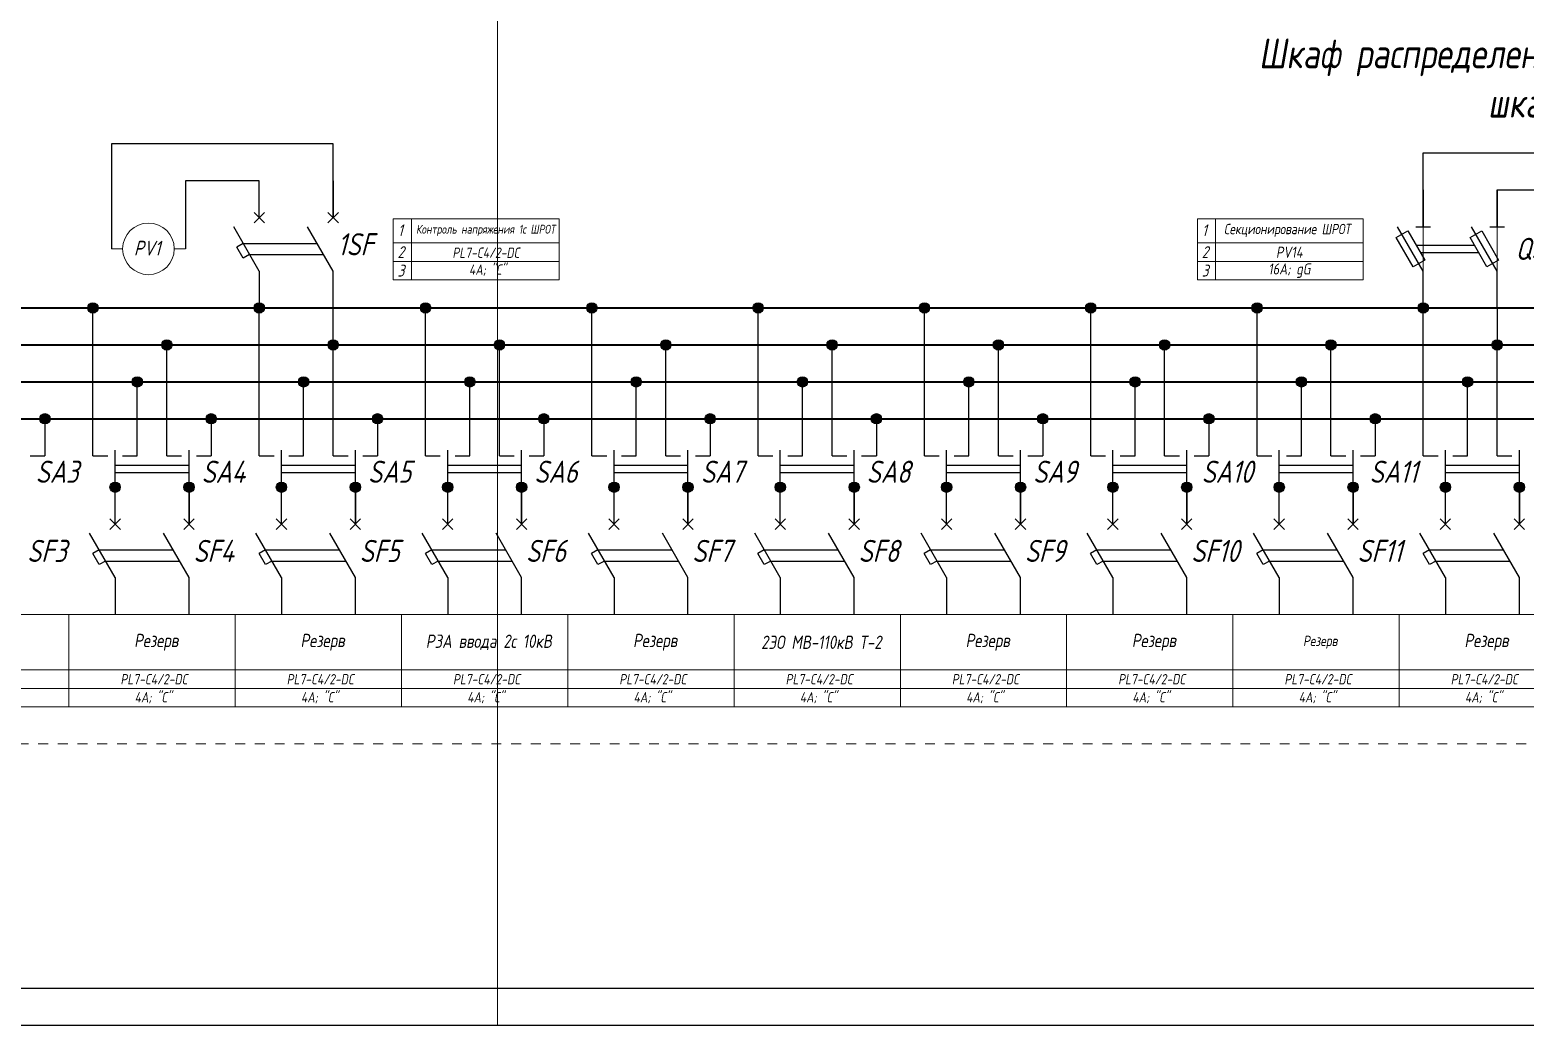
# Model space of a CAD drawing. Header units: millimetres. Extents: x 9 to 5215, y -207 to 4633.
# Drawn here: x 4573.7 to 4725.5, y 3793 to 3894 of the extents above; entities that cross this region are included whole.
import ezdxf
from ezdxf.enums import TextEntityAlignment as Align

# ---------------------------------------------------------------- set-up
doc = ezdxf.new("R2010")
doc.units = ezdxf.units.MM
doc.linetypes.add('JIS_02_1.0', pattern=[2, 1, -1])
doc.layers.add('Разрывы', color=10, linetype='Continuous')
doc.layers.add('Рамка', color=1, linetype='Continuous', plot=False)
doc.styles.add('eskdw', font='GOST_ANT.TTF', dxfattribs={"oblique": 10})
doc.styles.get("Standard").update_dxf_attribs({"font": 'GOST_ANT.TTF', "oblique": 10, "height": 2.5})
doc.styles.add('Гост', font='GOST_ANT.TTF', dxfattribs={"oblique": 10, "height": 1.4})

msp = doc.modelspace()

# ---------------------------------------------------------------- hatches: boundary and pattern name
for points in [[(4580.66, 3865.81, 1), (4579.61, 3865.81, 1)], [(4580.66, 3865.81, 1), (4579.61, 3865.81, 1)], [(4597.53, 3865.81, 1), (4596.48, 3865.81, 1)], [(4597.53, 3865.81, 1), (4596.48, 3865.81, 1)], [(4614.41, 3865.81, 1), (4613.36, 3865.81, 1)], [(4614.41, 3865.81, 1), (4613.36, 3865.81, 1)], [(4631.28, 3865.81, 1), (4630.23, 3865.81, 1)], [(4631.28, 3865.81, 1), (4630.23, 3865.81, 1)], [(4648.16, 3865.81, 1), (4647.11, 3865.81, 1)], [(4648.16, 3865.81, 1), (4647.11, 3865.81, 1)], [(4665.03, 3865.81, 1), (4663.98, 3865.81, 1)], [(4665.03, 3865.81, 1), (4663.98, 3865.81, 1)], [(4681.91, 3865.81, 1), (4680.86, 3865.81, 1)], [(4681.91, 3865.81, 1), (4680.86, 3865.81, 1)], [(4698.78, 3865.81, 1), (4697.73, 3865.81, 1)], [(4698.78, 3865.81, 1), (4697.73, 3865.81, 1)], [(4715.66, 3865.81, 1), (4714.61, 3865.81, 1)], [(4715.66, 3865.81, 1), (4714.61, 3865.81, 1)], [(4588.16, 3862.06, 1), (4587.11, 3862.06, 1)], [(4588.16, 3862.06, 1), (4587.11, 3862.06, 1)], [(4605.03, 3862.06, 1), (4603.98, 3862.06, 1)], [(4605.03, 3862.06, 1), (4603.98, 3862.06, 1)], [(4621.91, 3862.06, 1), (4620.86, 3862.06, 1)], [(4621.91, 3862.06, 1), (4620.86, 3862.06, 1)], [(4638.78, 3862.06, 1), (4637.73, 3862.06, 1)], [(4638.78, 3862.06, 1), (4637.73, 3862.06, 1)], [(4655.66, 3862.06, 1), (4654.61, 3862.06, 1)], [(4655.66, 3862.06, 1), (4654.61, 3862.06, 1)], [(4672.53, 3862.06, 1), (4671.48, 3862.06, 1)], [(4672.53, 3862.06, 1), (4671.48, 3862.06, 1)], [(4689.41, 3862.06, 1), (4688.36, 3862.06, 1)], [(4689.41, 3862.06, 1), (4688.36, 3862.06, 1)], [(4706.28, 3862.06, 1), (4705.23, 3862.06, 1)], [(4706.28, 3862.06, 1), (4705.23, 3862.06, 1)], [(4723.16, 3862.06, 1), (4722.11, 3862.06, 1)], [(4723.16, 3862.06, 1), (4722.11, 3862.06, 1)], [(4585.16, 3858.31, 1), (4584.11, 3858.31, 1)], [(4585.16, 3858.31, 1), (4584.11, 3858.31, 1)], [(4602.03, 3858.31, 1), (4600.98, 3858.31, 1)], [(4602.03, 3858.31, 1), (4600.98, 3858.31, 1)], [(4618.91, 3858.31, 1), (4617.86, 3858.31, 1)], [(4618.91, 3858.31, 1), (4617.86, 3858.31, 1)], [(4635.78, 3858.31, 1), (4634.73, 3858.31, 1)], [(4635.78, 3858.31, 1), (4634.73, 3858.31, 1)], [(4652.66, 3858.31, 1), (4651.61, 3858.31, 1)], [(4652.66, 3858.31, 1), (4651.61, 3858.31, 1)], [(4669.53, 3858.31, 1), (4668.48, 3858.31, 1)], [(4669.53, 3858.31, 1), (4668.48, 3858.31, 1)], [(4686.41, 3858.31, 1), (4685.36, 3858.31, 1)], [(4686.41, 3858.31, 1), (4685.36, 3858.31, 1)], [(4703.28, 3858.31, 1), (4702.23, 3858.31, 1)], [(4703.28, 3858.31, 1), (4702.23, 3858.31, 1)], [(4720.16, 3858.31, 1), (4719.11, 3858.31, 1)], [(4720.16, 3858.31, 1), (4719.11, 3858.31, 1)], [(4575.78, 3854.56, 1), (4574.73, 3854.56, 1)], [(4575.78, 3854.56, 1), (4574.73, 3854.56, 1)], [(4592.66, 3854.56, 1), (4591.61, 3854.56, 1)], [(4592.66, 3854.56, 1), (4591.61, 3854.56, 1)], [(4609.53, 3854.56, 1), (4608.48, 3854.56, 1)], [(4609.53, 3854.56, 1), (4608.48, 3854.56, 1)], [(4626.41, 3854.56, 1), (4625.36, 3854.56, 1)], [(4626.41, 3854.56, 1), (4625.36, 3854.56, 1)], [(4643.28, 3854.56, 1), (4642.23, 3854.56, 1)], [(4643.28, 3854.56, 1), (4642.23, 3854.56, 1)], [(4660.16, 3854.56, 1), (4659.11, 3854.56, 1)], [(4660.16, 3854.56, 1), (4659.11, 3854.56, 1)], [(4677.03, 3854.56, 1), (4675.98, 3854.56, 1)], [(4677.03, 3854.56, 1), (4675.98, 3854.56, 1)], [(4693.91, 3854.56, 1), (4692.86, 3854.56, 1)], [(4693.91, 3854.56, 1), (4692.86, 3854.56, 1)], [(4710.78, 3854.56, 1), (4709.73, 3854.56, 1)], [(4710.78, 3854.56, 1), (4709.73, 3854.56, 1)], [(4582.91, 3847.62, 1), (4581.86, 3847.62, 1)], [(4582.91, 3847.62, 1), (4581.86, 3847.62, 1)], [(4582.91, 3847.62, 1), (4581.86, 3847.62, 1)], [(4590.41, 3847.62, 1), (4589.36, 3847.62, 1)], [(4590.41, 3847.62, 1), (4589.36, 3847.62, 1)], [(4590.41, 3847.62, 1), (4589.36, 3847.62, 1)], [(4599.78, 3847.62, 1), (4598.73, 3847.62, 1)], [(4599.78, 3847.62, 1), (4598.73, 3847.62, 1)], [(4599.78, 3847.62, 1), (4598.73, 3847.62, 1)], [(4607.28, 3847.62, 1), (4606.23, 3847.62, 1)], [(4607.28, 3847.62, 1), (4606.23, 3847.62, 1)], [(4607.28, 3847.62, 1), (4606.23, 3847.62, 1)], [(4616.66, 3847.62, 1), (4615.61, 3847.62, 1)], [(4616.66, 3847.62, 1), (4615.61, 3847.62, 1)], [(4616.66, 3847.62, 1), (4615.61, 3847.62, 1)], [(4624.16, 3847.62, 1), (4623.11, 3847.62, 1)], [(4624.16, 3847.62, 1), (4623.11, 3847.62, 1)], [(4624.16, 3847.62, 1), (4623.11, 3847.62, 1)], [(4633.53, 3847.62, 1), (4632.48, 3847.62, 1)], [(4633.53, 3847.62, 1), (4632.48, 3847.62, 1)], [(4633.53, 3847.62, 1), (4632.48, 3847.62, 1)], [(4641.03, 3847.62, 1), (4639.98, 3847.62, 1)], [(4641.03, 3847.62, 1), (4639.98, 3847.62, 1)], [(4641.03, 3847.62, 1), (4639.98, 3847.62, 1)], [(4650.41, 3847.62, 1), (4649.36, 3847.62, 1)], [(4650.41, 3847.62, 1), (4649.36, 3847.62, 1)], [(4650.41, 3847.62, 1), (4649.36, 3847.62, 1)], [(4657.91, 3847.62, 1), (4656.86, 3847.62, 1)], [(4657.91, 3847.62, 1), (4656.86, 3847.62, 1)], [(4657.91, 3847.62, 1), (4656.86, 3847.62, 1)], [(4667.28, 3847.62, 1), (4666.23, 3847.62, 1)], [(4667.28, 3847.62, 1), (4666.23, 3847.62, 1)], [(4667.28, 3847.62, 1), (4666.23, 3847.62, 1)], [(4674.78, 3847.62, 1), (4673.73, 3847.62, 1)], [(4674.78, 3847.62, 1), (4673.73, 3847.62, 1)], [(4674.78, 3847.62, 1), (4673.73, 3847.62, 1)], [(4684.16, 3847.62, 1), (4683.11, 3847.62, 1)], [(4684.16, 3847.62, 1), (4683.11, 3847.62, 1)], [(4684.16, 3847.62, 1), (4683.11, 3847.62, 1)], [(4691.66, 3847.62, 1), (4690.61, 3847.62, 1)], [(4691.66, 3847.62, 1), (4690.61, 3847.62, 1)], [(4691.66, 3847.62, 1), (4690.61, 3847.62, 1)], [(4701.03, 3847.62, 1), (4699.98, 3847.62, 1)], [(4701.03, 3847.62, 1), (4699.98, 3847.62, 1)], [(4701.03, 3847.62, 1), (4699.98, 3847.62, 1)], [(4708.53, 3847.62, 1), (4707.48, 3847.62, 1)], [(4708.53, 3847.62, 1), (4707.48, 3847.62, 1)], [(4708.53, 3847.62, 1), (4707.48, 3847.62, 1)], [(4717.91, 3847.62, 1), (4716.86, 3847.62, 1)], [(4717.91, 3847.62, 1), (4716.86, 3847.62, 1)], [(4717.91, 3847.62, 1), (4716.86, 3847.62, 1)], [(4725.41, 3847.62, 1), (4724.36, 3847.62, 1)], [(4725.41, 3847.62, 1), (4724.36, 3847.62, 1)], [(4725.41, 3847.62, 1), (4724.36, 3847.62, 1)]]:
    msp.add_hatch(color=256).paths.add_polyline_path(points)

# ---------------------------------------------------------------- linework, layer by layer
for p, q in [((4604.51, 3882.48), (4582.01, 3882.48)), ((4582.01, 3882.48), (4582.01, 3871.81)), ((4604.51, 3878.73), (4604.51, 3882.48)), ((4715.13, 3877.81), (4715.13, 3881.56)), ((4715.13, 3881.56), (4736.51, 3881.56)), ((4597.01, 3878.73), (4589.51, 3878.73)), ((4589.51, 3878.73), (4589.51, 3871.81)), ((4597.01, 3874.98), (4597.01, 3878.73)), ((4597.01, 3874.98), (4597.01, 3878.73)), ((4604.51, 3878.73), (4604.51, 3874.98)), ((4604.51, 3874.98), (4604.51, 3878.73)), ((4715.13, 3874.06), (4715.13, 3877.81)), ((4715.13, 3874.06), (4715.13, 3877.81)), ((4715.13, 3877.81), (4715.13, 3874.06)), ((4722.63, 3874.06), (4722.63, 3877.81)), ((4722.63, 3874.06), (4722.63, 3877.81)), ((4722.63, 3877.81), (4722.63, 3874.06)), ((4722.63, 3877.81), (4744.01, 3877.81)), ((4596.48, 3874.45), (4597.54, 3875.51)), ((4597.54, 3874.45), (4596.48, 3875.51)), ((4603.98, 3874.45), (4605.04, 3875.51)), ((4605.04, 3874.45), (4603.98, 3875.51)), ((4597.01, 3869.56), (4594.41, 3874.06)), ((4604.51, 3869.56), (4601.91, 3874.06)), ((4715.13, 3869.56), (4712.53, 3874.06)), ((4714.38, 3874.06), (4715.88, 3874.06)), ((4722.63, 3869.56), (4720.03, 3874.06)), ((4721.88, 3874.06), (4723.38, 3874.06)), ((4595.38, 3872.37), (4594.73, 3871.99)), ((4595.38, 3872.37), (4602.88, 3872.37)), ((4602.56, 3872.93), (4602.56, 3872.93)), ((4712.39, 3872.95), (4713.57, 3873.63)), ((4714.09, 3869.99), (4712.39, 3872.95)), ((4713.18, 3872.94), (4713.18, 3872.94)), ((4713.57, 3873.63), (4715.28, 3870.67)), ((4719.89, 3872.95), (4721.07, 3873.63)), ((4721.59, 3869.99), (4719.89, 3872.95)), ((4721.07, 3873.63), (4722.78, 3870.67)), ((4595.38, 3870.87), (4594.73, 3871.99)), ((4596.03, 3871.24), (4595.38, 3870.87)), ((4596.03, 3871.24), (4603.53, 3871.24)), ((4714.4, 3872.19), (4720.33, 3872.19)), ((4714.84, 3871.44), (4720.76, 3871.44)), ((4597.01, 3869.56), (4597.01, 3865.81)), ((4604.51, 3865.81), (4604.51, 3869.56)), ((4715.28, 3870.67), (4714.09, 3869.99)), ((4715.13, 3865.81), (4715.13, 3869.56)), ((4722.78, 3870.67), (4721.59, 3869.99)), ((4722.63, 3865.81), (4722.63, 3869.56)), ((4580.13, 3850.81), (4580.13, 3865.81)), ((4597.01, 3850.81), (4597.01, 3865.81)), ((4604.51, 3862.06), (4604.51, 3865.81)), ((4613.88, 3850.81), (4613.88, 3865.81)), ((4630.76, 3850.81), (4630.76, 3865.81)), ((4647.63, 3850.81), (4647.63, 3865.81)), ((4664.51, 3850.81), (4664.51, 3865.81)), ((4681.38, 3850.81), (4681.38, 3865.81)), ((4698.26, 3850.81), (4698.26, 3865.81)), ((4715.13, 3850.81), (4715.13, 3865.81)), ((4722.63, 3865.81), (4722.63, 3862.06)), ((4587.63, 3850.81), (4587.63, 3862.06)), ((4604.51, 3850.81), (4604.51, 3862.06)), ((4621.38, 3850.81), (4621.38, 3862.06)), ((4638.26, 3850.81), (4638.26, 3862.06)), ((4655.13, 3850.81), (4655.13, 3862.06)), ((4672.01, 3850.81), (4672.01, 3862.06)), ((4688.88, 3850.81), (4688.88, 3862.06)), ((4705.76, 3850.81), (4705.76, 3862.06)), ((4722.63, 3850.81), (4722.63, 3862.06)), ((4584.63, 3850.81), (4584.63, 3858.31)), ((4601.51, 3850.81), (4601.51, 3858.31)), ((4618.38, 3850.81), (4618.38, 3858.31)), ((4635.26, 3850.81), (4635.26, 3858.31)), ((4652.13, 3850.81), (4652.13, 3858.31)), ((4669.01, 3850.81), (4669.01, 3858.31)), ((4685.88, 3850.81), (4685.88, 3858.31)), ((4702.76, 3850.81), (4702.76, 3858.31)), ((4719.63, 3850.81), (4719.63, 3858.31)), ((4575.26, 3854.56), (4575.26, 3850.81)), ((4592.13, 3854.56), (4592.13, 3850.81)), ((4609.01, 3854.56), (4609.01, 3850.81)), ((4625.88, 3854.56), (4625.88, 3850.81)), ((4642.76, 3854.56), (4642.76, 3850.81)), ((4659.63, 3854.56), (4659.63, 3850.81)), ((4676.51, 3854.56), (4676.51, 3850.81)), ((4693.38, 3854.56), (4693.38, 3850.81)), ((4710.26, 3854.56), (4710.26, 3850.81)), ((4582.38, 3847.62), (4582.38, 3851.37)), ((4589.88, 3847.62), (4589.88, 3851.37)), ((4599.26, 3847.62), (4599.26, 3851.37)), ((4606.76, 3847.62), (4606.76, 3851.37)), ((4616.13, 3847.62), (4616.13, 3851.37)), ((4623.63, 3847.62), (4623.63, 3851.37)), ((4633.01, 3847.62), (4633.01, 3851.37)), ((4640.51, 3847.62), (4640.51, 3851.37)), ((4649.88, 3847.62), (4649.88, 3851.37)), ((4657.38, 3847.62), (4657.38, 3851.37)), ((4666.76, 3847.62), (4666.76, 3851.37)), ((4674.26, 3847.62), (4674.26, 3851.37)), ((4683.63, 3847.62), (4683.63, 3851.37)), ((4691.13, 3847.62), (4691.13, 3851.37)), ((4700.51, 3847.62), (4700.51, 3851.37)), ((4708.01, 3847.62), (4708.01, 3851.37)), ((4717.38, 3847.62), (4717.38, 3851.37)), ((4724.88, 3847.62), (4724.88, 3851.37)), ((4573.76, 3850.81), (4575.26, 3850.81)), ((4580.13, 3850.81), (4581.63, 3850.81)), ((4582.38, 3849.87), (4589.88, 3849.87)), ((4583.13, 3850.81), (4584.63, 3850.81)), ((4587.63, 3850.81), (4589.13, 3850.81)), ((4590.63, 3850.81), (4592.13, 3850.81)), ((4597.01, 3850.81), (4598.51, 3850.81)), ((4599.26, 3849.87), (4606.76, 3849.87)), ((4600.01, 3850.81), (4601.51, 3850.81)), ((4604.51, 3850.81), (4606.01, 3850.81)), ((4607.51, 3850.81), (4609.01, 3850.81)), ((4613.88, 3850.81), (4615.38, 3850.81)), ((4616.13, 3849.87), (4623.63, 3849.87)), ((4616.88, 3850.81), (4618.38, 3850.81)), ((4621.38, 3850.81), (4622.88, 3850.81)), ((4624.38, 3850.81), (4625.88, 3850.81)), ((4630.76, 3850.81), (4632.26, 3850.81)), ((4633.01, 3849.87), (4640.51, 3849.87)), ((4633.76, 3850.81), (4635.26, 3850.81)), ((4638.26, 3850.81), (4639.76, 3850.81)), ((4641.26, 3850.81), (4642.76, 3850.81)), ((4647.63, 3850.81), (4649.13, 3850.81)), ((4649.88, 3849.87), (4657.38, 3849.87)), ((4650.63, 3850.81), (4652.13, 3850.81)), ((4655.13, 3850.81), (4656.63, 3850.81)), ((4658.13, 3850.81), (4659.63, 3850.81)), ((4664.51, 3850.81), (4666.01, 3850.81)), ((4666.76, 3849.87), (4674.26, 3849.87)), ((4667.51, 3850.81), (4669.01, 3850.81)), ((4672.01, 3850.81), (4673.51, 3850.81)), ((4675.01, 3850.81), (4676.51, 3850.81)), ((4681.38, 3850.81), (4682.88, 3850.81)), ((4683.63, 3849.87), (4691.13, 3849.87)), ((4684.38, 3850.81), (4685.88, 3850.81)), ((4688.88, 3850.81), (4690.38, 3850.81)), ((4691.88, 3850.81), (4693.38, 3850.81)), ((4698.26, 3850.81), (4699.76, 3850.81)), ((4700.51, 3849.87), (4708.01, 3849.87)), ((4701.26, 3850.81), (4702.76, 3850.81)), ((4705.76, 3850.81), (4707.26, 3850.81)), ((4708.76, 3850.81), (4710.26, 3850.81)), ((4715.13, 3850.81), (4716.63, 3850.81)), ((4717.38, 3849.87), (4724.88, 3849.87)), ((4718.13, 3850.81), (4719.63, 3850.81)), ((4722.63, 3850.81), (4724.13, 3850.81)), ((4582.38, 3849.12), (4589.88, 3849.12)), ((4599.26, 3849.12), (4606.76, 3849.12)), ((4616.13, 3849.12), (4623.63, 3849.12)), ((4633.01, 3849.12), (4640.51, 3849.12)), ((4649.88, 3849.12), (4657.38, 3849.12)), ((4666.76, 3849.12), (4674.26, 3849.12)), ((4683.63, 3849.12), (4691.13, 3849.12)), ((4700.51, 3849.12), (4708.01, 3849.12)), ((4717.38, 3849.12), (4724.88, 3849.12)), ((4582.38, 3843.87), (4582.38, 3847.62)), ((4582.38, 3843.87), (4582.38, 3847.62)), ((4589.88, 3847.62), (4589.88, 3843.87)), ((4589.88, 3843.87), (4589.88, 3847.62)), ((4599.26, 3843.87), (4599.26, 3847.62)), ((4599.26, 3843.87), (4599.26, 3847.62)), ((4606.76, 3847.62), (4606.76, 3843.87)), ((4606.76, 3843.87), (4606.76, 3847.62)), ((4616.13, 3843.87), (4616.13, 3847.62)), ((4616.13, 3843.87), (4616.13, 3847.62)), ((4623.63, 3847.62), (4623.63, 3843.87)), ((4623.63, 3843.87), (4623.63, 3847.62)), ((4633.01, 3843.87), (4633.01, 3847.62)), ((4633.01, 3843.87), (4633.01, 3847.62)), ((4640.51, 3847.62), (4640.51, 3843.87)), ((4640.51, 3843.87), (4640.51, 3847.62)), ((4649.88, 3843.87), (4649.88, 3847.62)), ((4649.88, 3843.87), (4649.88, 3847.62)), ((4657.38, 3847.62), (4657.38, 3843.87)), ((4657.38, 3843.87), (4657.38, 3847.62)), ((4666.76, 3843.87), (4666.76, 3847.62)), ((4666.76, 3843.87), (4666.76, 3847.62)), ((4674.26, 3847.62), (4674.26, 3843.87)), ((4674.26, 3843.87), (4674.26, 3847.62)), ((4683.63, 3843.87), (4683.63, 3847.62)), ((4683.63, 3843.87), (4683.63, 3847.62)), ((4691.13, 3847.62), (4691.13, 3843.87)), ((4691.13, 3843.87), (4691.13, 3847.62)), ((4700.51, 3843.87), (4700.51, 3847.62)), ((4700.51, 3843.87), (4700.51, 3847.62)), ((4708.01, 3847.62), (4708.01, 3843.87)), ((4708.01, 3843.87), (4708.01, 3847.62)), ((4717.38, 3843.87), (4717.38, 3847.62)), ((4717.38, 3843.87), (4717.38, 3847.62)), ((4724.88, 3847.62), (4724.88, 3843.87)), ((4724.88, 3843.87), (4724.88, 3847.62)), ((4581.85, 3843.34), (4582.91, 3844.4)), ((4582.91, 3843.34), (4581.85, 3844.4)), ((4589.35, 3843.34), (4590.41, 3844.4)), ((4590.41, 3843.34), (4589.35, 3844.4)), ((4598.73, 3843.34), (4599.79, 3844.4)), ((4599.79, 3843.34), (4598.73, 3844.4)), ((4606.23, 3843.34), (4607.29, 3844.4)), ((4607.29, 3843.34), (4606.23, 3844.4)), ((4615.6, 3843.34), (4616.66, 3844.4)), ((4616.66, 3843.34), (4615.6, 3844.4)), ((4623.1, 3843.34), (4624.16, 3844.4)), ((4624.16, 3843.34), (4623.1, 3844.4)), ((4632.48, 3843.34), (4633.54, 3844.4)), ((4633.54, 3843.34), (4632.48, 3844.4)), ((4639.98, 3843.34), (4641.04, 3844.4)), ((4641.04, 3843.34), (4639.98, 3844.4)), ((4649.35, 3843.34), (4650.41, 3844.4)), ((4650.41, 3843.34), (4649.35, 3844.4)), ((4656.85, 3843.34), (4657.91, 3844.4)), ((4657.91, 3843.34), (4656.85, 3844.4)), ((4666.23, 3843.34), (4667.29, 3844.4)), ((4667.29, 3843.34), (4666.23, 3844.4)), ((4673.73, 3843.34), (4674.79, 3844.4)), ((4674.79, 3843.34), (4673.73, 3844.4)), ((4683.1, 3843.34), (4684.16, 3844.4)), ((4684.16, 3843.34), (4683.1, 3844.4)), ((4690.6, 3843.34), (4691.66, 3844.4)), ((4691.66, 3843.34), (4690.6, 3844.4)), ((4699.98, 3843.34), (4701.04, 3844.4)), ((4701.04, 3843.34), (4699.98, 3844.4)), ((4707.48, 3843.34), (4708.54, 3844.4)), ((4708.54, 3843.34), (4707.48, 3844.4)), ((4716.85, 3843.34), (4717.91, 3844.4)), ((4717.91, 3843.34), (4716.85, 3844.4)), ((4724.35, 3843.34), (4725.41, 3844.4)), ((4725.41, 3843.34), (4724.35, 3844.4)), ((4582.38, 3838.44), (4579.78, 3842.94)), ((4589.88, 3838.44), (4587.28, 3842.94)), ((4599.26, 3838.44), (4596.66, 3842.94)), ((4606.76, 3838.44), (4604.16, 3842.94)), ((4616.13, 3838.44), (4613.53, 3842.94)), ((4623.63, 3838.44), (4621.03, 3842.94)), ((4633.01, 3838.44), (4630.41, 3842.94)), ((4640.51, 3838.44), (4637.91, 3842.94)), ((4649.88, 3838.44), (4647.28, 3842.94)), ((4657.38, 3838.44), (4654.78, 3842.94)), ((4666.76, 3838.44), (4664.16, 3842.94)), ((4674.26, 3838.44), (4671.66, 3842.94)), ((4683.63, 3838.44), (4681.03, 3842.94)), ((4691.13, 3838.44), (4688.53, 3842.94)), ((4700.51, 3838.44), (4697.91, 3842.94)), ((4708.01, 3838.44), (4705.41, 3842.94)), ((4717.38, 3838.44), (4714.78, 3842.94)), ((4724.88, 3838.44), (4722.28, 3842.94)), ((4580.76, 3841.26), (4580.11, 3840.88)), ((4580.76, 3839.76), (4580.11, 3840.88)), ((4580.76, 3841.26), (4588.26, 3841.26)), ((4587.93, 3841.82), (4587.93, 3841.82)), ((4597.63, 3841.26), (4596.98, 3840.88)), ((4597.63, 3839.76), (4596.98, 3840.88)), ((4597.63, 3841.26), (4605.13, 3841.26)), ((4604.81, 3841.82), (4604.81, 3841.82)), ((4614.51, 3841.26), (4613.86, 3840.88)), ((4614.51, 3839.76), (4613.86, 3840.88)), ((4614.51, 3841.26), (4622.01, 3841.26)), ((4621.68, 3841.82), (4621.68, 3841.82)), ((4631.38, 3841.26), (4630.73, 3840.88)), ((4631.38, 3839.76), (4630.73, 3840.88)), ((4631.38, 3841.26), (4638.88, 3841.26)), ((4638.56, 3841.82), (4638.56, 3841.82)), ((4648.26, 3841.26), (4647.61, 3840.88)), ((4648.26, 3839.76), (4647.61, 3840.88)), ((4648.26, 3841.26), (4655.76, 3841.26)), ((4655.43, 3841.82), (4655.43, 3841.82)), ((4665.13, 3841.26), (4664.48, 3840.88)), ((4665.13, 3839.76), (4664.48, 3840.88)), ((4665.13, 3841.26), (4672.63, 3841.26)), ((4672.31, 3841.82), (4672.31, 3841.82)), ((4682.01, 3841.26), (4681.36, 3840.88)), ((4682.01, 3839.76), (4681.36, 3840.88)), ((4682.01, 3841.26), (4689.51, 3841.26)), ((4689.18, 3841.82), (4689.18, 3841.82)), ((4698.88, 3841.26), (4698.23, 3840.88)), ((4698.88, 3839.76), (4698.23, 3840.88)), ((4698.88, 3841.26), (4706.38, 3841.26)), ((4706.06, 3841.82), (4706.06, 3841.82)), ((4715.76, 3841.26), (4715.11, 3840.88)), ((4715.76, 3839.76), (4715.11, 3840.88)), ((4715.76, 3841.26), (4723.26, 3841.26)), ((4722.93, 3841.82), (4722.93, 3841.82)), ((4581.41, 3840.13), (4580.76, 3839.76)), ((4581.41, 3840.13), (4588.91, 3840.13)), ((4598.28, 3840.13), (4597.63, 3839.76)), ((4598.28, 3840.13), (4605.78, 3840.13)), ((4615.16, 3840.13), (4614.51, 3839.76)), ((4615.16, 3840.13), (4622.66, 3840.13)), ((4632.03, 3840.13), (4631.38, 3839.76)), ((4632.03, 3840.13), (4639.53, 3840.13)), ((4648.91, 3840.13), (4648.26, 3839.76)), ((4648.91, 3840.13), (4656.41, 3840.13)), ((4665.78, 3840.13), (4665.13, 3839.76)), ((4665.78, 3840.13), (4673.28, 3840.13)), ((4682.66, 3840.13), (4682.01, 3839.76)), ((4682.66, 3840.13), (4690.16, 3840.13)), ((4699.53, 3840.13), (4698.88, 3839.76)), ((4699.53, 3840.13), (4707.03, 3840.13)), ((4716.41, 3840.13), (4715.76, 3839.76)), ((4716.41, 3840.13), (4723.91, 3840.13)), ((4582.38, 3838.44), (4582.38, 3834.69)), ((4589.88, 3834.69), (4589.88, 3838.44)), ((4599.26, 3838.44), (4599.26, 3834.69)), ((4606.76, 3834.69), (4606.76, 3838.44)), ((4616.13, 3838.44), (4616.13, 3834.69)), ((4623.63, 3834.69), (4623.63, 3838.44)), ((4633.01, 3838.44), (4633.01, 3834.69)), ((4640.51, 3834.69), (4640.51, 3838.44)), ((4649.88, 3838.44), (4649.88, 3834.69)), ((4657.38, 3834.69), (4657.38, 3838.44)), ((4666.76, 3838.44), (4666.76, 3834.69)), ((4674.26, 3834.69), (4674.26, 3838.44)), ((4683.63, 3838.44), (4683.63, 3834.69)), ((4691.13, 3834.69), (4691.13, 3838.44)), ((4700.51, 3838.44), (4700.51, 3834.69)), ((4708.01, 3834.69), (4708.01, 3838.44)), ((4717.38, 3838.44), (4717.38, 3834.69)), ((4724.88, 3834.69), (4724.88, 3838.44)), ((4255.68, 3796.78), (5108.88, 3796.78)), ((4240.68, 3793.03), (5215.18, 3793.03))]:
    msp.add_line(p, q)
at = {"lineweight": 9}
for p, q in [((4610.61, 3874.87), (4612.44, 3874.87)), ((4610.61, 3874.87), (4610.61, 3868.66)), ((4612.44, 3874.87), (4627.44, 3874.87)), ((4612.44, 3874.87), (4612.44, 3868.66)), ((4612.44, 3874.87), (4612.44, 3868.66)), ((4627.44, 3874.87), (4627.44, 3868.66)), ((4692.21, 3874.87), (4694.04, 3874.87)), ((4692.21, 3874.87), (4692.21, 3868.66)), ((4694.04, 3874.87), (4709.04, 3874.87)), ((4694.04, 3874.87), (4694.04, 3868.66)), ((4694.04, 3874.87), (4694.04, 3868.66)), ((4709.04, 3874.87), (4709.04, 3868.66)), ((4610.61, 3872.41), (4612.44, 3872.41)), ((4612.44, 3872.41), (4614.84, 3872.41)), ((4612.95, 3872.41), (4627.44, 3872.41)), ((4692.21, 3872.41), (4694.04, 3872.41)), ((4694.04, 3872.41), (4696.44, 3872.41)), ((4694.55, 3872.41), (4709.04, 3872.41)), ((4610.61, 3870.54), (4612.44, 3870.54)), ((4612.44, 3870.54), (4614.84, 3870.54)), ((4612.95, 3870.54), (4627.44, 3870.54)), ((4692.21, 3870.54), (4694.04, 3870.54)), ((4694.04, 3870.54), (4696.44, 3870.54)), ((4694.55, 3870.54), (4709.04, 3870.54)), ((4610.61, 3868.66), (4612.44, 3868.66)), ((4612.44, 3868.66), (4614.84, 3868.66)), ((4612.95, 3868.66), (4627.44, 3868.66)), ((4692.21, 3868.66), (4694.04, 3868.66)), ((4694.04, 3868.66), (4696.44, 3868.66)), ((4694.55, 3868.66), (4709.04, 3868.66)), ((4525.23, 3834.69), (4916.13, 3834.69)), ((4577.69, 3834.69), (4577.69, 3825.32)), ((4594.57, 3834.69), (4594.57, 3825.32)), ((4611.44, 3834.69), (4611.44, 3825.32)), ((4628.32, 3834.69), (4628.32, 3825.32)), ((4645.19, 3834.69), (4645.19, 3825.32)), ((4662.07, 3834.69), (4662.07, 3825.32)), ((4678.94, 3834.69), (4678.94, 3825.32)), ((4695.82, 3834.69), (4695.82, 3825.32)), ((4712.69, 3834.69), (4712.69, 3825.32)), ((4525.23, 3829.07), (4932.07, 3829.07)), ((4525.23, 3827.19), (4916.13, 3827.19)), ((4525.23, 3825.32), (4916.13, 3825.32))]:
    msp.add_line(p, q, dxfattribs=at)
at = {"lineweight": 15}
for p, q in [((4582.01, 3871.81), (4583.13, 3871.81)), ((4589.51, 3871.81), (4588.38, 3871.81))]:
    msp.add_line(p, q, dxfattribs=at)
at = {"lineweight": 40}
for p, q in [((4523.32, 3865.81), (4916.24, 3865.81)), ((4523.32, 3862.06), (4916.24, 3862.06)), ((4523.32, 3858.31), (4916.24, 3858.31)), ((4523.32, 3854.56), (4916.24, 3854.56))]:
    msp.add_line(p, q, dxfattribs=at)
at = {"linetype": 'JIS_02_1.0', "lineweight": 9}
msp.add_line((4939.57, 3821.57), (4519.57, 3821.57), dxfattribs=at)
at = {"lineweight": 15}
msp.add_circle((4585.76, 3871.81), 2.62, dxfattribs=at)
for centre in [(4580.13, 3865.81), (4580.13, 3865.81), (4597.01, 3865.81), (4597.01, 3865.81), (4613.88, 3865.81), (4613.88, 3865.81), (4630.76, 3865.81), (4630.76, 3865.81), (4647.63, 3865.81), (4647.63, 3865.81), (4664.51, 3865.81), (4664.51, 3865.81), (4681.38, 3865.81), (4681.38, 3865.81), (4698.26, 3865.81), (4698.26, 3865.81), (4715.13, 3865.81), (4715.13, 3865.81), (4587.63, 3862.06), (4587.63, 3862.06), (4604.51, 3862.06), (4604.51, 3862.06), (4621.38, 3862.06), (4621.38, 3862.06), (4638.26, 3862.06), (4638.26, 3862.06), (4655.13, 3862.06), (4655.13, 3862.06), (4672.01, 3862.06), (4672.01, 3862.06), (4688.88, 3862.06), (4688.88, 3862.06), (4705.76, 3862.06), (4705.76, 3862.06), (4722.63, 3862.06), (4722.63, 3862.06), (4584.63, 3858.31), (4584.63, 3858.31), (4601.51, 3858.31), (4601.51, 3858.31), (4618.38, 3858.31), (4618.38, 3858.31), (4635.26, 3858.31), (4635.26, 3858.31), (4652.13, 3858.31), (4652.13, 3858.31), (4669.01, 3858.31), (4669.01, 3858.31), (4685.88, 3858.31), (4685.88, 3858.31), (4702.76, 3858.31), (4702.76, 3858.31), (4719.63, 3858.31), (4719.63, 3858.31), (4575.26, 3854.56), (4575.26, 3854.56), (4592.13, 3854.56), (4592.13, 3854.56), (4609.01, 3854.56), (4609.01, 3854.56), (4625.88, 3854.56), (4625.88, 3854.56), (4642.76, 3854.56), (4642.76, 3854.56), (4659.63, 3854.56), (4659.63, 3854.56), (4676.51, 3854.56), (4676.51, 3854.56), (4693.38, 3854.56), (4693.38, 3854.56), (4710.26, 3854.56), (4710.26, 3854.56), (4582.38, 3847.62), (4582.38, 3847.62), (4582.38, 3847.62), (4589.88, 3847.62), (4589.88, 3847.62), (4589.88, 3847.62), (4599.26, 3847.62), (4599.26, 3847.62), (4599.26, 3847.62), (4606.76, 3847.62), (4606.76, 3847.62), (4606.76, 3847.62), (4616.13, 3847.62), (4616.13, 3847.62), (4616.13, 3847.62), (4623.63, 3847.62), (4623.63, 3847.62), (4623.63, 3847.62), (4633.01, 3847.62), (4633.01, 3847.62), (4633.01, 3847.62), (4640.51, 3847.62), (4640.51, 3847.62), (4640.51, 3847.62), (4649.88, 3847.62), (4649.88, 3847.62), (4649.88, 3847.62), (4657.38, 3847.62), (4657.38, 3847.62), (4657.38, 3847.62), (4666.76, 3847.62), (4666.76, 3847.62), (4666.76, 3847.62), (4674.26, 3847.62), (4674.26, 3847.62), (4674.26, 3847.62), (4683.63, 3847.62), (4683.63, 3847.62), (4683.63, 3847.62), (4691.13, 3847.62), (4691.13, 3847.62), (4691.13, 3847.62), (4700.51, 3847.62), (4700.51, 3847.62), (4700.51, 3847.62), (4708.01, 3847.62), (4708.01, 3847.62), (4708.01, 3847.62), (4717.38, 3847.62), (4717.38, 3847.62), (4717.38, 3847.62), (4724.88, 3847.62), (4724.88, 3847.62), (4724.88, 3847.62)]:
    msp.add_circle(centre, 0.525)
at = {"layer": 'Разрывы', "lineweight": 13}
for p, q in [((4715.13, 3874.06), (4715.13, 3869.56)), ((4722.63, 3874.06), (4722.63, 3869.56))]:
    msp.add_line(p, q, dxfattribs=at)
at = {"layer": 'Рамка', "lineweight": 9}
msp.add_line((4621.18, 3793.03), (4621.18, 4003.03), dxfattribs=at)
at = {"layer": 'Рамка'}
for p, q in [((4324.18, 3793.03), (4621.18, 3793.03)), ((4621.18, 3793.03), (4918.18, 3793.03))]:
    msp.add_line(p, q, dxfattribs=at)

# ---------------------------------------------------------------- texts
at = {"lineweight": 9, "style": 'eskdw', "oblique": 15}
for s, p in [('1', (4611.08, 3873.1)), ('1', (4692.68, 3873.1)), ('2', (4611.04, 3870.88)), ('2', (4692.65, 3870.88)), ('3', (4611.04, 3869)), ('3', (4692.65, 3869))]:
    msp.add_text(s, height=1.2, dxfattribs=at).set_placement(p)
at = {"lineweight": 15, "style": 'eskdw', "oblique": 15}
msp.add_text('PV1', height=1.5, dxfattribs=at).set_placement((4584.28, 3871.13))
at = {"style": 'eskdw', "oblique": 15}
for s, p in [('1SF', (4604.94, 3871.15)), ('SF3', (4573.44, 3840.03)), ('SF4', (4590.32, 3840.03)), ('SF5', (4607.19, 3840.03)), ('SF6', (4624.07, 3840.03)), ('SF7', (4640.94, 3840.03)), ('SF8', (4657.82, 3840.03)), ('SF9', (4674.69, 3840.03)), ('SF10', (4691.57, 3840.03)), ('SF11', (4708.44, 3840.03))]:
    msp.add_text(s, height=2.25, dxfattribs=at).set_placement(p)
at = {"color": 0, "lineweight": 15, "style": 'eskdw', "oblique": 15}
for s, p in [('QS3', (4726.62, 3871.81)), ('SА3', (4576.48, 3849.19)), ('SА4', (4593.35, 3849.19)), ('SА5', (4610.23, 3849.19)), ('SА6', (4627.1, 3849.19)), ('SА7', (4643.98, 3849.19)), ('SА8', (4660.85, 3849.19)), ('SА9', (4677.73, 3849.19)), ('SА10', (4695.23, 3849.19)), ('SА11', (4712.11, 3849.19))]:
    msp.add_text(s, height=2.25, dxfattribs=at).set_placement(p, align=Align.MIDDLE_CENTER)
at = {"insert": (4729.57, 3888.74), "char_height": 3, "attachment_point": 5, "style": 'Гост'}
msp.add_mtext_dynamic_manual_height_columns('Шкаф распределения оперативного тока \\Pшкаф №30', width=151.8824, gutter_width=7, heights=[0], dxfattribs=at)
at = {"lineweight": 9, "attachment_point": 5, "style": 'Гост'}
for s, width, insert, char_height in [('Контроль напряжения 1с ШРОТ', 23.7689, (4619.98, 3873.68), 0.9), ('Секционирование ШРОТ', 23.4273, (4701.33, 3873.68), 1.05)]:
    msp.add_mtext_dynamic_manual_height_columns(s, width=width, gutter_width=6, heights=[0], dxfattribs=dict(at, insert=insert, char_height=char_height))
at = {"lineweight": 9, "attachment_point": 5}
for s, insert, char_height, width in [('\\A1;PL7-C4/2-DC', (4620.02, 3871.42), 1.05, 15), ('{\\fGOST 2.304 type A|b0|i0|c0|p34;PV14}', (4701.54, 3871.47), 1.125, 15), ('{\\fGOST 2.304 type A|b0|i0|c204|p34;4А; "С"}', (4620.19, 3869.66), 1.05, 15), ('{\\fGOST 2.304 type A|b0|i0|c204|p34;16А; \\fGOST 2.304 type A|b0|i0|c0|p34;gG}', (4701.54, 3869.6), 1.125, 15), ('Резерв', (4586.55, 3831.88), 1.35, 17.0098), ('Резерв', (4603.43, 3831.88), 1.35, 17.0098), ('РЗА ввода 2с 10кВ', (4620.3, 3831.88), 1.35, 17.0098), ('Резерв', (4637.18, 3831.88), 1.35, 17.0098), ('2ЭО МВ-110кВ Т-2', (4654.05, 3831.88), 1.35, 17.0098), ('Резерв', (4670.93, 3831.88), 1.35, 17.0098), ('Резерв', (4687.8, 3831.88), 1.35, 17.0098), ('Резерв', (4704.68, 3831.88), 1.05, 17.0098), ('Резерв', (4721.55, 3831.88), 1.35, 17.0098), ('\\A1;PL7-C4/2-DC', (4586.33, 3828.13), 1.05, 15), ('\\A1;PL7-C4/2-DC', (4603.2, 3828.13), 1.05, 15), ('\\A1;PL7-C4/2-DC', (4620.08, 3828.13), 1.05, 15), ('\\A1;PL7-C4/2-DC', (4636.95, 3828.13), 1.05, 15), ('\\A1;PL7-C4/2-DC', (4653.83, 3828.13), 1.05, 15), ('\\A1;PL7-C4/2-DC', (4670.7, 3828.13), 1.05, 15), ('\\A1;PL7-C4/2-DC', (4687.58, 3828.13), 1.05, 15), ('\\A1;PL7-C4/2-DC', (4704.45, 3828.13), 1.05, 15), ('\\A1;PL7-C4/2-DC', (4721.33, 3828.13), 1.05, 15), ('{\\fGOST 2.304 type A|b0|i0|c204|p34;4А; "С"}', (4586.26, 3826.26), 1.05, 15), ('{\\fGOST 2.304 type A|b0|i0|c204|p34;4А; "С"}', (4603.14, 3826.26), 1.05, 15), ('{\\fGOST 2.304 type A|b0|i0|c204|p34;4А; "С"}', (4620.01, 3826.26), 1.05, 15), ('{\\fGOST 2.304 type A|b0|i0|c204|p34;4А; "С"}', (4636.89, 3826.26), 1.05, 15), ('{\\fGOST 2.304 type A|b0|i0|c204|p34;4А; "С"}', (4653.76, 3826.26), 1.05, 15), ('{\\fGOST 2.304 type A|b0|i0|c204|p34;4А; "С"}', (4670.64, 3826.26), 1.05, 15), ('{\\fGOST 2.304 type A|b0|i0|c204|p34;4А; "С"}', (4687.51, 3826.26), 1.05, 15), ('{\\fGOST 2.304 type A|b0|i0|c204|p34;4А; "С"}', (4704.39, 3826.26), 1.05, 15), ('{\\fGOST 2.304 type A|b0|i0|c204|p34;4А; "С"}', (4721.26, 3826.26), 1.05, 15)]:
    msp.add_mtext(s, dxfattribs=dict(at, insert=insert, char_height=char_height, width=width))

doc.saveas('drawing.dxf')
